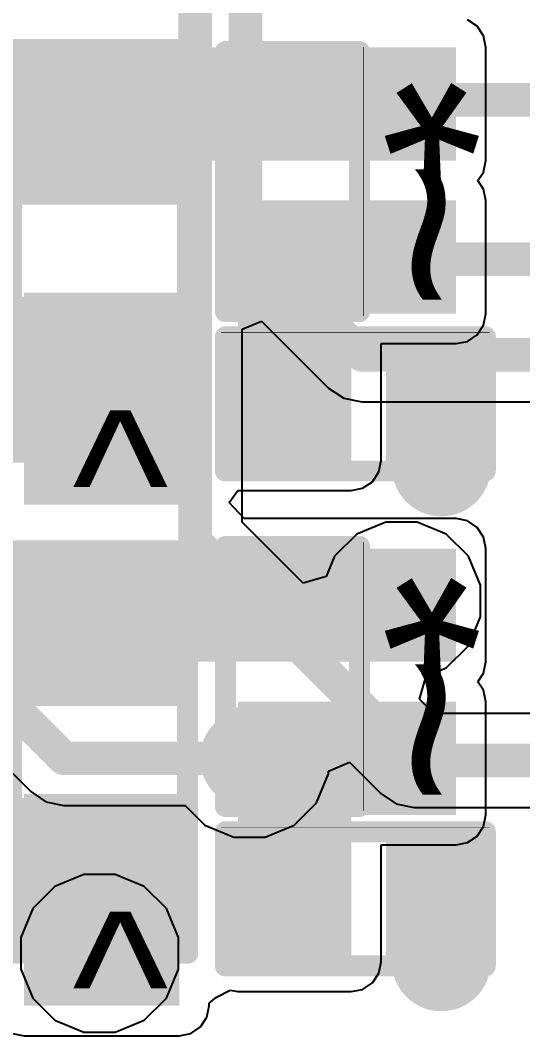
# Model space of a CAD drawing. Header units: millimetres. Extents: x -1.7 to 76.1, y -1.1 to 50.5.
# Drawn here: x 46.51 to 49.55, y 21.07 to 27.21 of the extents above; entities that cross this region are included whole.
import ezdxf

# ---------------------------------------------------------------- set-up
doc = ezdxf.new("R2010")
doc.units = ezdxf.units.MM
for name, color, linetype in [('BottomLayer', 5, 'Continuous'), ('TopLayer', 1, 'Continuous'), ('TopOverlay', 2, 'Continuous'), ('TopPaste', 8, 'Continuous'), ('TopSolder', 216, 'Continuous'), ('ViaHoleLayer', 16, 'Continuous')]:
    doc.layers.add(name, color=color, linetype=linetype)
doc.styles.add('Arial', font='', dxfattribs={"height": 0.2})
doc.styles.get('Arial').set_extended_font_data('Arial')

# ---------------------------------------------------------------- blocks, each defined once
blk = doc.blocks.new('R___0402_3')
at = {"layer": 'TopLayer'}
for points in [[(-0.6985, -0.3175), (-0.6985, 0.3175), (-0.2413, 0.3175), (-0.2413, -0.3175)], [(0.2413, -0.3175), (0.2413, 0.3175), (0.6985, 0.3175), (0.6985, -0.3175)]]:
    blk.add_hatch(color=1, dxfattribs=at).paths.add_polyline_path(points)
at = {"layer": 'TopPaste'}
for points in [[(-0.6985, -0.3175), (-0.6985, 0.3175), (-0.2413, 0.3175), (-0.2413, -0.3175)], [(0.2413, -0.3175), (0.2413, 0.3175), (0.6985, 0.3175), (0.6985, -0.3175)]]:
    blk.add_hatch(color=8, dxfattribs=at).paths.add_polyline_path(points)
at = {"layer": 'TopSolder'}
for points in [[(-0.7535, -0.3725), (-0.7535, 0.3725), (-0.1863, 0.3725), (-0.1863, -0.3725)], [(0.1863, -0.3725), (0.1863, 0.3725), (0.7535, 0.3725), (0.7535, -0.3725)]]:
    blk.add_hatch(color=216, dxfattribs=at).paths.add_polyline_path(points)
at = {"layer": 'TopOverlay'}
for points, const_width in [([(0.7874, 0.4064), (-0.7874, 0.4064)], 0.127), ([(-0.7874, 0.4064), (-0.7874, -0.4064)], 0.127), ([(0.7874, 0.4064), (0.7874, -0.4064)], 0.127), ([(0.7874, -0.4064), (-0.7874, -0.4064)], 0.127), ([(0.8128, -0.4318), (-0.8128, -0.4318)], 0.00323)]:
    blk.add_lwpolyline(points, dxfattribs=dict(at, const_width=const_width))
for points, const_width in [([(-0.8191, 0.4064, 1), (-0.7556, 0.4064, 1)], 0.0635), ([(-0.8191, 0.4064, 1), (-0.7556, 0.4064, 1)], 0.0635), ([(0.7556, 0.4064, 1), (0.8191, 0.4064, 1)], 0.0635), ([(0.7556, 0.4064, 1), (0.8191, 0.4064, 1)], 0.0635), ([(-0.8191, -0.4064, 1), (-0.7556, -0.4064, 1)], 0.0635), ([(-0.8191, -0.4064, 1), (-0.7556, -0.4064, 1)], 0.0635), ([(0.7556, -0.4064, 1), (0.8191, -0.4064, 1)], 0.0635), ([(0.7556, -0.4064, 1), (0.8191, -0.4064, 1)], 0.0635), ([(-0.8136, -0.4318, 1), (-0.812, -0.4318, 1)], 0.00161), ([(0.812, -0.4318, 1), (0.8136, -0.4318, 1)], 0.00161)]:
    blk.add_lwpolyline(points, format="xyb", close=True, dxfattribs=dict(at, const_width=const_width))
blk = doc.blocks.new('R___0603_183')
at = {"layer": 'TopLayer'}
for points in [[(-0.381, 0.4445), (-0.381, -0.4445), (-1.143, -0.4445), (-1.143, 0.4445)], [(1.143, 0.4445), (1.143, -0.4445), (0.381, -0.4445), (0.381, 0.4445)]]:
    blk.add_hatch(color=1, dxfattribs=at).paths.add_polyline_path(points)
at = {"layer": 'TopPaste'}
for points in [[(-0.381, 0.4445), (-0.381, -0.4445), (-1.143, -0.4445), (-1.143, 0.4445)], [(1.143, 0.4445), (1.143, -0.4445), (0.381, -0.4445), (0.381, 0.4445)]]:
    blk.add_hatch(color=8, dxfattribs=at).paths.add_polyline_path(points)
at = {"layer": 'TopSolder'}
for points in [[(-0.2794, 0.5461), (-0.2794, -0.5461), (-1.2446, -0.5461), (-1.2446, 0.5461)], [(1.2446, 0.5461), (1.2446, -0.5461), (0.2794, -0.5461), (0.2794, 0.5461)]]:
    blk.add_hatch(color=216, dxfattribs=at).paths.add_polyline_path(points)
at = {"layer": 'TopOverlay', "const_width": 0.127}
for points in [[(-1.2192, -0.5334), (-1.2192, 0.5334)], [(1.2192, 0.5334), (-1.2192, 0.5334)], [(1.2192, -0.5334), (1.2192, 0.5334)], [(1.2192, -0.5334), (-1.2192, -0.5334)]]:
    blk.add_lwpolyline(points, dxfattribs=at)
at = {"layer": 'TopOverlay', "const_width": 0.0635}
for points in [[(-1.25095, 0.5334, 1), (-1.18745, 0.5334, 1)], [(-1.25095, 0.5334, 1), (-1.18745, 0.5334, 1)], [(1.18745, 0.5334, 1), (1.25095, 0.5334, 1)], [(1.18745, 0.5334, 1), (1.25095, 0.5334, 1)], [(-1.25095, -0.5334, 1), (-1.18745, -0.5334, 1)], [(-1.25095, -0.5334, 1), (-1.18745, -0.5334, 1)], [(1.18745, -0.5334, 1), (1.25095, -0.5334, 1)], [(1.18745, -0.5334, 1), (1.25095, -0.5334, 1)]]:
    blk.add_lwpolyline(points, format="xyb", close=True, dxfattribs=at)
blk = doc.blocks.new('R___0603_186')
at = {"layer": 'TopLayer'}
for points in [[(-0.381, 0.4445), (-0.381, -0.4445), (-1.143, -0.4445), (-1.143, 0.4445)], [(1.143, 0.4445), (1.143, -0.4445), (0.381, -0.4445), (0.381, 0.4445)]]:
    blk.add_hatch(color=1, dxfattribs=at).paths.add_polyline_path(points)
at = {"layer": 'TopPaste'}
for points in [[(-0.381, 0.4445), (-0.381, -0.4445), (-1.143, -0.4445), (-1.143, 0.4445)], [(1.143, 0.4445), (1.143, -0.4445), (0.381, -0.4445), (0.381, 0.4445)]]:
    blk.add_hatch(color=8, dxfattribs=at).paths.add_polyline_path(points)
at = {"layer": 'TopSolder'}
for points in [[(-0.2794, 0.5461), (-0.2794, -0.5461), (-1.2446, -0.5461), (-1.2446, 0.5461)], [(1.2446, 0.5461), (1.2446, -0.5461), (0.2794, -0.5461), (0.2794, 0.5461)]]:
    blk.add_hatch(color=216, dxfattribs=at).paths.add_polyline_path(points)
at = {"layer": 'TopOverlay', "const_width": 0.127}
for points in [[(-1.2192, -0.5334), (-1.2192, 0.5334)], [(1.2192, 0.5334), (-1.2192, 0.5334)], [(1.2192, -0.5334), (1.2192, 0.5334)], [(1.2192, -0.5334), (-1.2192, -0.5334)]]:
    blk.add_lwpolyline(points, dxfattribs=at)
at = {"layer": 'TopOverlay', "const_width": 0.0635}
for points in [[(-1.25095, 0.5334, 1), (-1.18745, 0.5334, 1)], [(-1.25095, 0.5334, 1), (-1.18745, 0.5334, 1)], [(1.18745, 0.5334, 1), (1.25095, 0.5334, 1)], [(1.18745, 0.5334, 1), (1.25095, 0.5334, 1)], [(-1.25095, -0.5334, 1), (-1.18745, -0.5334, 1)], [(-1.25095, -0.5334, 1), (-1.18745, -0.5334, 1)], [(1.18745, -0.5334, 1), (1.25095, -0.5334, 1)], [(1.18745, -0.5334, 1), (1.25095, -0.5334, 1)]]:
    blk.add_lwpolyline(points, format="xyb", close=True, dxfattribs=at)
blk = doc.blocks.new('R___0402_196')
at = {"layer": 'TopLayer'}
for points in [[(-0.6985, -0.3175), (-0.6985, 0.3175), (-0.2413, 0.3175), (-0.2413, -0.3175)], [(0.2413, -0.3175), (0.2413, 0.3175), (0.6985, 0.3175), (0.6985, -0.3175)]]:
    blk.add_hatch(color=1, dxfattribs=at).paths.add_polyline_path(points)
at = {"layer": 'TopPaste'}
for points in [[(-0.6985, -0.3175), (-0.6985, 0.3175), (-0.2413, 0.3175), (-0.2413, -0.3175)], [(0.2413, -0.3175), (0.2413, 0.3175), (0.6985, 0.3175), (0.6985, -0.3175)]]:
    blk.add_hatch(color=8, dxfattribs=at).paths.add_polyline_path(points)
at = {"layer": 'TopSolder'}
for points in [[(-0.7535, -0.3725), (-0.7535, 0.3725), (-0.1863, 0.3725), (-0.1863, -0.3725)], [(0.1863, -0.3725), (0.1863, 0.3725), (0.7535, 0.3725), (0.7535, -0.3725)]]:
    blk.add_hatch(color=216, dxfattribs=at).paths.add_polyline_path(points)
at = {"layer": 'TopOverlay'}
for points, const_width in [([(0.7874, 0.4064), (-0.7874, 0.4064)], 0.127), ([(-0.7874, 0.4064), (-0.7874, -0.4064)], 0.127), ([(0.7874, 0.4064), (0.7874, -0.4064)], 0.127), ([(0.7874, -0.4064), (-0.7874, -0.4064)], 0.127), ([(0.8128, -0.4318), (-0.8128, -0.4318)], 0.00323)]:
    blk.add_lwpolyline(points, dxfattribs=dict(at, const_width=const_width))
for points, const_width in [([(-0.8191, 0.4064, 1), (-0.7556, 0.4064, 1)], 0.0635), ([(-0.8191, 0.4064, 1), (-0.7556, 0.4064, 1)], 0.0635), ([(0.7556, 0.4064, 1), (0.8191, 0.4064, 1)], 0.0635), ([(0.7556, 0.4064, 1), (0.8191, 0.4064, 1)], 0.0635), ([(-0.8191, -0.4064, 1), (-0.7556, -0.4064, 1)], 0.0635), ([(-0.8191, -0.4064, 1), (-0.7556, -0.4064, 1)], 0.0635), ([(0.7556, -0.4064, 1), (0.8191, -0.4064, 1)], 0.0635), ([(0.7556, -0.4064, 1), (0.8191, -0.4064, 1)], 0.0635), ([(-0.8136, -0.4318, 1), (-0.812, -0.4318, 1)], 0.00161), ([(0.812, -0.4318, 1), (0.8136, -0.4318, 1)], 0.00161)]:
    blk.add_lwpolyline(points, format="xyb", close=True, dxfattribs=dict(at, const_width=const_width))
blk = doc.blocks.new('R___0402_197')
at = {"layer": 'TopLayer'}
for points in [[(-0.6985, -0.3175), (-0.6985, 0.3175), (-0.2413, 0.3175), (-0.2413, -0.3175)], [(0.2413, -0.3175), (0.2413, 0.3175), (0.6985, 0.3175), (0.6985, -0.3175)]]:
    blk.add_hatch(color=1, dxfattribs=at).paths.add_polyline_path(points)
at = {"layer": 'TopPaste'}
for points in [[(-0.6985, -0.3175), (-0.6985, 0.3175), (-0.2413, 0.3175), (-0.2413, -0.3175)], [(0.2413, -0.3175), (0.2413, 0.3175), (0.6985, 0.3175), (0.6985, -0.3175)]]:
    blk.add_hatch(color=8, dxfattribs=at).paths.add_polyline_path(points)
at = {"layer": 'TopSolder'}
for points in [[(-0.7535, -0.3725), (-0.7535, 0.3725), (-0.1863, 0.3725), (-0.1863, -0.3725)], [(0.1863, -0.3725), (0.1863, 0.3725), (0.7535, 0.3725), (0.7535, -0.3725)]]:
    blk.add_hatch(color=216, dxfattribs=at).paths.add_polyline_path(points)
at = {"layer": 'TopOverlay'}
for points, const_width in [([(-0.7874, 0.4064), (0.7874, 0.4064)], 0.127), ([(-0.7874, 0.4064), (-0.7874, -0.4064)], 0.127), ([(0.7874, 0.4064), (0.7874, -0.4064)], 0.127), ([(-0.7874, -0.4064), (0.7874, -0.4064)], 0.127), ([(-0.8128, -0.4318), (0.8128, -0.4318)], 0.00323)]:
    blk.add_lwpolyline(points, dxfattribs=dict(at, const_width=const_width))
for points, const_width in [([(-0.8191, 0.4064, 1), (-0.7556, 0.4064, 1)], 0.0635), ([(-0.8191, 0.4064, 1), (-0.7556, 0.4064, 1)], 0.0635), ([(0.7556, 0.4064, 1), (0.8191, 0.4064, 1)], 0.0635), ([(0.7556, 0.4064, 1), (0.8191, 0.4064, 1)], 0.0635), ([(-0.8191, -0.4064, 1), (-0.7556, -0.4064, 1)], 0.0635), ([(-0.8191, -0.4064, 1), (-0.7556, -0.4064, 1)], 0.0635), ([(0.7556, -0.4064, 1), (0.8191, -0.4064, 1)], 0.0635), ([(0.7556, -0.4064, 1), (0.8191, -0.4064, 1)], 0.0635), ([(-0.8136, -0.4318, 1), (-0.812, -0.4318, 1)], 0.00161), ([(0.812, -0.4318, 1), (0.8136, -0.4318, 1)], 0.00161)]:
    blk.add_lwpolyline(points, format="xyb", close=True, dxfattribs=dict(at, const_width=const_width))
blk = doc.blocks.new('R___0402_201')
at = {"layer": 'TopLayer'}
for points in [[(-0.6985, -0.3175), (-0.6985, 0.3175), (-0.2413, 0.3175), (-0.2413, -0.3175)], [(0.2413, -0.3175), (0.2413, 0.3175), (0.6985, 0.3175), (0.6985, -0.3175)]]:
    blk.add_hatch(color=1, dxfattribs=at).paths.add_polyline_path(points)
at = {"layer": 'TopPaste'}
for points in [[(-0.6985, -0.3175), (-0.6985, 0.3175), (-0.2413, 0.3175), (-0.2413, -0.3175)], [(0.2413, -0.3175), (0.2413, 0.3175), (0.6985, 0.3175), (0.6985, -0.3175)]]:
    blk.add_hatch(color=8, dxfattribs=at).paths.add_polyline_path(points)
at = {"layer": 'TopSolder'}
for points in [[(-0.7535, -0.3725), (-0.7535, 0.3725), (-0.1863, 0.3725), (-0.1863, -0.3725)], [(0.1863, -0.3725), (0.1863, 0.3725), (0.7535, 0.3725), (0.7535, -0.3725)]]:
    blk.add_hatch(color=216, dxfattribs=at).paths.add_polyline_path(points)
at = {"layer": 'TopOverlay'}
for points, const_width in [([(-0.7874, 0.4064), (0.7874, 0.4064)], 0.127), ([(-0.7874, 0.4064), (-0.7874, -0.4064)], 0.127), ([(0.7874, 0.4064), (0.7874, -0.4064)], 0.127), ([(-0.7874, -0.4064), (0.7874, -0.4064)], 0.127), ([(-0.8128, -0.4318), (0.8128, -0.4318)], 0.00323)]:
    blk.add_lwpolyline(points, dxfattribs=dict(at, const_width=const_width))
for points, const_width in [([(-0.8191, 0.4064, 1), (-0.7556, 0.4064, 1)], 0.0635), ([(-0.8191, 0.4064, 1), (-0.7556, 0.4064, 1)], 0.0635), ([(0.7556, 0.4064, 1), (0.8191, 0.4064, 1)], 0.0635), ([(0.7556, 0.4064, 1), (0.8191, 0.4064, 1)], 0.0635), ([(-0.8191, -0.4064, 1), (-0.7556, -0.4064, 1)], 0.0635), ([(-0.8191, -0.4064, 1), (-0.7556, -0.4064, 1)], 0.0635), ([(0.7556, -0.4064, 1), (0.8191, -0.4064, 1)], 0.0635), ([(0.7556, -0.4064, 1), (0.8191, -0.4064, 1)], 0.0635), ([(-0.8136, -0.4318, 1), (-0.812, -0.4318, 1)], 0.00161), ([(0.812, -0.4318, 1), (0.8136, -0.4318, 1)], 0.00161)]:
    blk.add_lwpolyline(points, format="xyb", close=True, dxfattribs=dict(at, const_width=const_width))

msp = doc.modelspace()

# ---------------------------------------------------------------- hatches: boundary and pattern name
at = {"layer": 'BottomLayer'}
h = msp.add_hatch(color=5, dxfattribs=at)
edge = h.paths.add_edge_path()
edge.add_arc((48.8188, 26.7335), 0.3, 0, 360)
h = msp.add_hatch(color=5, dxfattribs=at)
edge = h.paths.add_edge_path()
edge.add_arc((48.8188, 25.7683), 0.3, 0, 360)
h = msp.add_hatch(color=5, dxfattribs=at)
edge = h.paths.add_edge_path()
edge.add_arc((46.99, 24.5999), 0.3, 0, 360)
h = msp.add_hatch(color=5, dxfattribs=at)
edge = h.paths.add_edge_path()
edge.add_arc((49.0601, 24.511), 0.3, 0, 360)
h = msp.add_hatch(color=5, dxfattribs=at)
edge = h.paths.add_edge_path()
edge.add_arc((48.8188, 23.6982), 0.3, 0, 360)
h = msp.add_hatch(color=5, dxfattribs=at)
edge = h.paths.add_edge_path()
edge.add_arc((47.899, 22.7457), 0.3, 0, 360)
h = msp.add_hatch(color=5, dxfattribs=at)
edge = h.paths.add_edge_path()
edge.add_arc((46.99, 21.5646), 0.3, 0, 360)
h = msp.add_hatch(color=5, dxfattribs=at)
edge = h.paths.add_edge_path()
edge.add_arc((49.0601, 21.5138), 0.3, 0, 360)
at = {"layer": 'TopLayer'}
for points in [[(46.5328, 26.1493), (47.4726, 26.1493), (47.4726, 27.051), (46.5328, 27.051)], [(47.0408, 27.051), (47.0408, 26.3652), (49.149, 26.3652), (49.149, 27.051)], [(47.8282, 24.5491), (48.514, 24.5491), (48.514, 26.1239), (47.8282, 26.1239)], [(47.8282, 25.4381), (49.149, 25.4381), (49.149, 26.1239), (47.8282, 26.1239)], [(46.5328, 24.2824), (47.4726, 24.2824), (47.4726, 25.5654), (46.5328, 25.5654)], [(48.7553, 24.4983), (49.3649, 24.4983), (49.3649, 25.2095), (48.7553, 25.2095)], [(46.5328, 23.114), (47.4726, 23.114), (47.4726, 24.0157), (46.5328, 24.0157)], [(47.0408, 24.0157), (47.0408, 23.3299), (49.149, 23.3299), (49.149, 24.0157)], [(47.8282, 22.4028), (49.149, 22.4028), (49.149, 23.0886), (47.8282, 23.0886)], [(47.8282, 21.5138), (48.514, 21.5138), (48.514, 23.0886), (47.8282, 23.0886)], [(46.5328, 21.2471), (47.4726, 21.2471), (47.4726, 22.5301), (46.5328, 22.5301)], [(48.7553, 21.5011), (49.3649, 21.5011), (49.3649, 22.2123), (48.7553, 22.2123)]]:
    msp.add_hatch(color=1, dxfattribs=at).paths.add_polyline_path(points)
h = msp.add_hatch(color=1, dxfattribs=at)
edge = h.paths.add_edge_path()
edge.add_arc((48.8188, 26.7335), 0.3, 0, 360)
h = msp.add_hatch(color=1, dxfattribs=at)
edge = h.paths.add_edge_path()
edge.add_arc((48.8188, 25.7683), 0.3, 0, 360)
h = msp.add_hatch(color=1, dxfattribs=at)
edge = h.paths.add_edge_path()
edge.add_arc((46.99, 24.5999), 0.3, 0, 360)
h = msp.add_hatch(color=1, dxfattribs=at)
edge = h.paths.add_edge_path()
edge.add_arc((49.0601, 24.511), 0.3, 0, 360)
h = msp.add_hatch(color=1, dxfattribs=at)
edge = h.paths.add_edge_path()
edge.add_arc((48.8188, 23.6982), 0.3, 0, 360)
h = msp.add_hatch(color=1, dxfattribs=at)
edge = h.paths.add_edge_path()
edge.add_arc((47.899, 22.7457), 0.3, 0, 360)
h = msp.add_hatch(color=1, dxfattribs=at)
edge = h.paths.add_edge_path()
edge.add_arc((46.99, 21.5646), 0.3, 0, 360)
h = msp.add_hatch(color=1, dxfattribs=at)
edge = h.paths.add_edge_path()
edge.add_arc((49.0601, 21.5138), 0.3, 0, 360)
at = {"layer": 'ViaHoleLayer'}
h = msp.add_hatch(color=16, dxfattribs=at)
edge = h.paths.add_edge_path()
edge.add_arc((48.8188, 26.7335), 0.15, 0, 360)
h = msp.add_hatch(color=16, dxfattribs=at)
edge = h.paths.add_edge_path()
edge.add_arc((48.8188, 25.7683), 0.15, 0, 360)
h = msp.add_hatch(color=16, dxfattribs=at)
edge = h.paths.add_edge_path()
edge.add_arc((46.99, 24.5999), 0.15, 0, 360)
h = msp.add_hatch(color=16, dxfattribs=at)
edge = h.paths.add_edge_path()
edge.add_arc((49.0601, 24.511), 0.15, 0, 360)
h = msp.add_hatch(color=16, dxfattribs=at)
edge = h.paths.add_edge_path()
edge.add_arc((48.8188, 23.6982), 0.15, 0, 360)
h = msp.add_hatch(color=16, dxfattribs=at)
edge = h.paths.add_edge_path()
edge.add_arc((47.899, 22.7457), 0.15, 0, 360)
h = msp.add_hatch(color=16, dxfattribs=at)
edge = h.paths.add_edge_path()
edge.add_arc((46.99, 21.5646), 0.15, 0, 360)
h = msp.add_hatch(color=16, dxfattribs=at)
edge = h.paths.add_edge_path()
edge.add_arc((49.0601, 21.5138), 0.15, 0, 360)

# ---------------------------------------------------------------- linework, layer by layer
at = {"layer": 'BottomLayer'}
for p, q in [((47.8543, 25.3446), (47.9716, 25.3932)), ((47.8543, 24.1766), (47.8543, 25.3446)), ((47.9716, 25.3932), (48.3774, 24.9875)), ((48.3774, 24.9875), (48.3774, 24.9875)), ((48.3774, 24.9875), (48.4698, 24.9257)), ((48.4698, 24.9257), (48.5788, 24.904)), ((48.5788, 24.904), (49.7506, 24.904)), ((48.2237, 23.8072), (47.8543, 24.1766)), ((48.7238, 24.176), (48.5481, 24.1033)), ((48.9138, 24.176), (48.7238, 24.176)), ((49.0895, 24.1033), (48.9138, 24.176)), ((48.5481, 24.1033), (48.4137, 23.9689)), ((49.2239, 23.9689), (49.0895, 24.1033)), ((48.4137, 23.9689), (48.3633, 23.8472)), ((49.2966, 23.7932), (49.2239, 23.9689)), ((48.3633, 23.8472), (48.2237, 23.8072)), ((49.2966, 23.6032), (49.2966, 23.7932)), ((49.2239, 23.4275), (49.2966, 23.6032)), ((49.0895, 23.2931), (49.2239, 23.4275)), ((48.9678, 23.2427), (49.0895, 23.2931)), ((48.9278, 23.1031), (48.9678, 23.2427)), ((49.013, 23.0179), (48.9278, 23.1031)), ((51.7173, 23.0179), (49.013, 23.0179)), ((46.179, 22.938), (46.5727, 22.5443)), ((48.3768, 22.6687), (48.5038, 22.7213)), ((48.5038, 22.7213), (48.6936, 22.5316)), ((48.304, 22.475), (48.3768, 22.6507)), ((48.3768, 22.6507), (48.3768, 22.6687)), ((46.5727, 22.5443), (46.5727, 22.5443)), ((46.5727, 22.5443), (46.6651, 22.4825)), ((48.6936, 22.5316), (48.786, 22.4698)), ((46.6651, 22.4825), (46.7741, 22.4608)), ((46.7741, 22.4608), (46.7741, 22.4608)), ((46.7741, 22.4608), (47.5082, 22.4608)), ((47.5082, 22.4608), (47.6283, 22.3406)), ((48.1696, 22.3406), (48.304, 22.475)), ((48.786, 22.4698), (48.895, 22.4481)), ((48.895, 22.4481), (48.895, 22.4481)), ((48.895, 22.4481), (51.7173, 22.4481)), ((47.6283, 22.3406), (47.804, 22.2679)), ((47.994, 22.2679), (48.1696, 22.3406)), ((47.804, 22.2679), (47.994, 22.2679)), ((46.895, 22.0424), (46.7193, 21.9697)), ((47.085, 22.0424), (46.895, 22.0424)), ((47.2607, 21.9697), (47.085, 22.0424)), ((46.7193, 21.9697), (46.5849, 21.8353)), ((47.3951, 21.8353), (47.2607, 21.9697)), ((46.5849, 21.8353), (46.5122, 21.6596)), ((47.4678, 21.6596), (47.3951, 21.8353)), ((46.5122, 21.6596), (46.5122, 21.4696)), ((47.4678, 21.4696), (47.4678, 21.6596)), ((46.5122, 21.4696), (46.5849, 21.2939)), ((47.3951, 21.2939), (47.4678, 21.4696)), ((46.5849, 21.2939), (46.7193, 21.1595)), ((47.2607, 21.1595), (47.3951, 21.2939)), ((46.7193, 21.1595), (46.895, 21.0868)), ((47.085, 21.0868), (47.2607, 21.1595)), ((46.895, 21.0868), (47.085, 21.0868))]:
    msp.add_line(p, q, dxfattribs=at)
at = {"layer": 'BottomLayer', "const_width": 0.2032}
for points in [[(47.8742, 25.8935), (47.8742, 28.9304)], [(47.5694, 24.0586), (47.5694, 28.0207)], [(48.8188, 26.7335), (50.661, 26.7335)], [(47.8742, 25.8935), (48.5788, 25.1889)], [(48.8188, 25.7683), (50.1269, 25.7683)], [(48.5788, 25.1889), (55.0301, 25.1889)], [(47.5694, 24.0586), (48.895, 22.733)], [(46.3804, 23.1394), (46.7741, 22.7457)], [(46.7741, 22.7457), (47.899, 22.7457)], [(48.895, 22.733), (52.1081, 22.733)]]:
    msp.add_lwpolyline(points, dxfattribs=at)
at = {"layer": 'BottomLayer', "const_width": 0.1016}
for points in [[(48.768, 26.7335, 1), (48.8696, 26.7335, 1)], [(47.8234, 25.8935, 1), (47.925, 25.8935, 1)], [(47.8234, 25.8935, 1), (47.925, 25.8935, 1)], [(48.768, 25.7683, 1), (48.8696, 25.7683, 1)], [(48.528, 25.1889, 1), (48.6296, 25.1889, 1)], [(48.528, 25.1889, 1), (48.6296, 25.1889, 1)], [(47.5186, 24.0586, 1), (47.6202, 24.0586, 1)], [(47.5186, 24.0586, 1), (47.6202, 24.0586, 1)], [(46.7233, 22.7457, 1), (46.8249, 22.7457, 1)], [(46.7233, 22.7457, 1), (46.8249, 22.7457, 1)], [(47.8482, 22.7457, 1), (47.9498, 22.7457, 1)], [(48.8442, 22.733, 1), (48.9458, 22.733, 1)], [(48.8442, 22.733, 1), (48.9458, 22.733, 1)]]:
    msp.add_lwpolyline(points, format="xyb", close=True, dxfattribs=at)
at = {"layer": 'TopLayer'}
for p, q in [((49.2772, 27.1792), (49.2184, 27.2185)), ((49.3165, 27.1204), (49.2772, 27.1792)), ((49.3303, 27.051), (49.3165, 27.1204)), ((49.3303, 26.3652), (49.3303, 27.051)), ((49.3165, 26.2958), (49.3303, 26.3652)), ((49.2822, 26.2446), (49.3165, 26.2958)), ((49.3165, 26.1933), (49.2822, 26.2446)), ((49.3303, 26.1239), (49.3165, 26.1933)), ((49.3303, 25.4381), (49.3303, 26.1239)), ((49.3165, 25.3687), (49.3303, 25.4381)), ((49.2772, 25.3099), (49.3165, 25.3687)), ((49.2184, 25.2706), (49.2772, 25.3099)), ((48.6953, 24.5491), (48.6953, 25.2568)), ((48.6953, 25.2568), (49.149, 25.2568)), ((49.149, 25.2568), (49.2184, 25.2706)), ((48.6815, 24.4797), (48.6953, 24.5491)), ((48.6422, 24.4209), (48.6815, 24.4797)), ((48.5834, 24.3816), (48.6422, 24.4209)), ((47.7742, 24.2949), (47.8282, 24.3678)), ((47.8282, 24.3678), (48.514, 24.3678)), ((48.514, 24.3678), (48.5834, 24.3816)), ((47.8667, 24.197), (47.7742, 24.2949)), ((49.149, 24.197), (47.8667, 24.197)), ((49.2184, 24.1832), (49.149, 24.197)), ((49.2772, 24.1439), (49.2184, 24.1832)), ((49.3165, 24.0851), (49.2772, 24.1439)), ((49.3303, 24.0157), (49.3165, 24.0851)), ((49.3303, 23.3299), (49.3303, 24.0157)), ((49.3165, 23.2605), (49.3303, 23.3299)), ((49.2822, 23.2093), (49.3165, 23.2605)), ((49.3165, 23.158), (49.2822, 23.2093)), ((49.3303, 23.0886), (49.3165, 23.158)), ((49.3303, 22.4028), (49.3303, 23.0886)), ((49.3165, 22.3334), (49.3303, 22.4028)), ((49.2772, 22.2746), (49.3165, 22.3334)), ((49.2184, 22.2353), (49.2772, 22.2746)), ((48.6953, 21.5138), (48.6953, 22.2215)), ((48.6953, 22.2215), (49.149, 22.2215)), ((49.149, 22.2215), (49.2184, 22.2353)), ((48.6815, 21.4444), (48.6953, 21.5138)), ((48.6422, 21.3856), (48.6815, 21.4444)), ((47.6981, 21.2985), (47.7809, 21.3419)), ((47.7809, 21.3419), (47.8282, 21.3325)), ((48.514, 21.3325), (48.5834, 21.3463)), ((48.5834, 21.3463), (48.6422, 21.3856)), ((47.6539, 21.2637), (47.6981, 21.2985)), ((47.8282, 21.3325), (48.514, 21.3325)), ((47.6401, 21.1777), (47.6539, 21.2471)), ((47.6539, 21.2471), (47.6539, 21.2637)), ((47.6008, 21.1189), (47.6401, 21.1777)), ((47.542, 21.0796), (47.6008, 21.1189)), ((46.4634, 21.0796), (46.5328, 21.0658)), ((46.5328, 21.0658), (47.4726, 21.0658)), ((47.4726, 21.0658), (47.542, 21.0796))]:
    msp.add_line(p, q, dxfattribs=at)
at = {"layer": 'TopLayer', "const_width": 0.2032}
for points in [[(48.1584, 26.7208), (48.8061, 26.7208)], [(48.8061, 26.7208), (48.8188, 26.7335)], [(48.1584, 25.781), (48.8061, 25.781)], [(48.8061, 25.781), (48.8188, 25.7683)], [(48.8061, 23.6855), (48.8188, 23.6982)], [(48.1584, 23.6855), (48.8061, 23.6855)], [(47.899, 22.7457), (48.1584, 22.7457)]]:
    msp.add_lwpolyline(points, dxfattribs=at)
at = {"layer": 'TopLayer', "const_width": 0.1016}
for points in [[(48.1076, 26.7208, 1), (48.2092, 26.7208, 1)], [(48.7553, 26.7208, 1), (48.8569, 26.7208, 1)], [(48.7553, 26.7208, 1), (48.8569, 26.7208, 1)], [(48.768, 26.7335, 1), (48.8696, 26.7335, 1)], [(48.1076, 25.781, 1), (48.2092, 25.781, 1)], [(48.7553, 25.781, 1), (48.8569, 25.781, 1)], [(48.7553, 25.781, 1), (48.8569, 25.781, 1)], [(48.768, 25.7683, 1), (48.8696, 25.7683, 1)], [(48.768, 23.6982, 1), (48.8696, 23.6982, 1)], [(48.1076, 23.6855, 1), (48.2092, 23.6855, 1)], [(48.7553, 23.6855, 1), (48.8569, 23.6855, 1)], [(48.7553, 23.6855, 1), (48.8569, 23.6855, 1)], [(47.8482, 22.7457, 1), (47.9498, 22.7457, 1)], [(48.1076, 22.7457, 1), (48.2092, 22.7457, 1)]]:
    msp.add_lwpolyline(points, format="xyb", close=True, dxfattribs=at)

# ---------------------------------------------------------------- block references
for name, p, rotation in [('R___0603_186', (46.99, 25.8191), 270), ('R___0402_197', (48.1584, 26.2382), 90), ('R___0402_196', (48.5394, 24.892), 180), ('R___0603_183', (46.99, 22.7838), 270), ('R___0402_201', (48.1584, 23.241), 90), ('R___0402_3', (48.5394, 21.8948), 180)]:
    msp.add_blockref(name, p, dxfattribs=dict(rotation=rotation))

# ---------------------------------------------------------------- texts
at = {"layer": 'TopOverlay', "style": 'Arial', "text_generation_flag": 2}
for p in [(48.6918, 27.3949), (48.6918, 24.3977)]:
    msp.add_text('*', height=1.143, rotation=180, dxfattribs=at).set_placement(p)
at = {"layer": 'TopOverlay', "style": 'Arial'}
for s, height, rotation, p in [('~', 1.143, 90, (49.5347, 25.4508)), ('^ ', 0.889, 360, (46.8249, 23.9631)), ('~', 1.143, 90, (49.5347, 22.4536)), ('^ ', 0.889, 360, (46.8249, 20.9278))]:
    msp.add_text(s, height=height, rotation=rotation, dxfattribs=at).set_placement(p)

doc.saveas('drawing.dxf')
